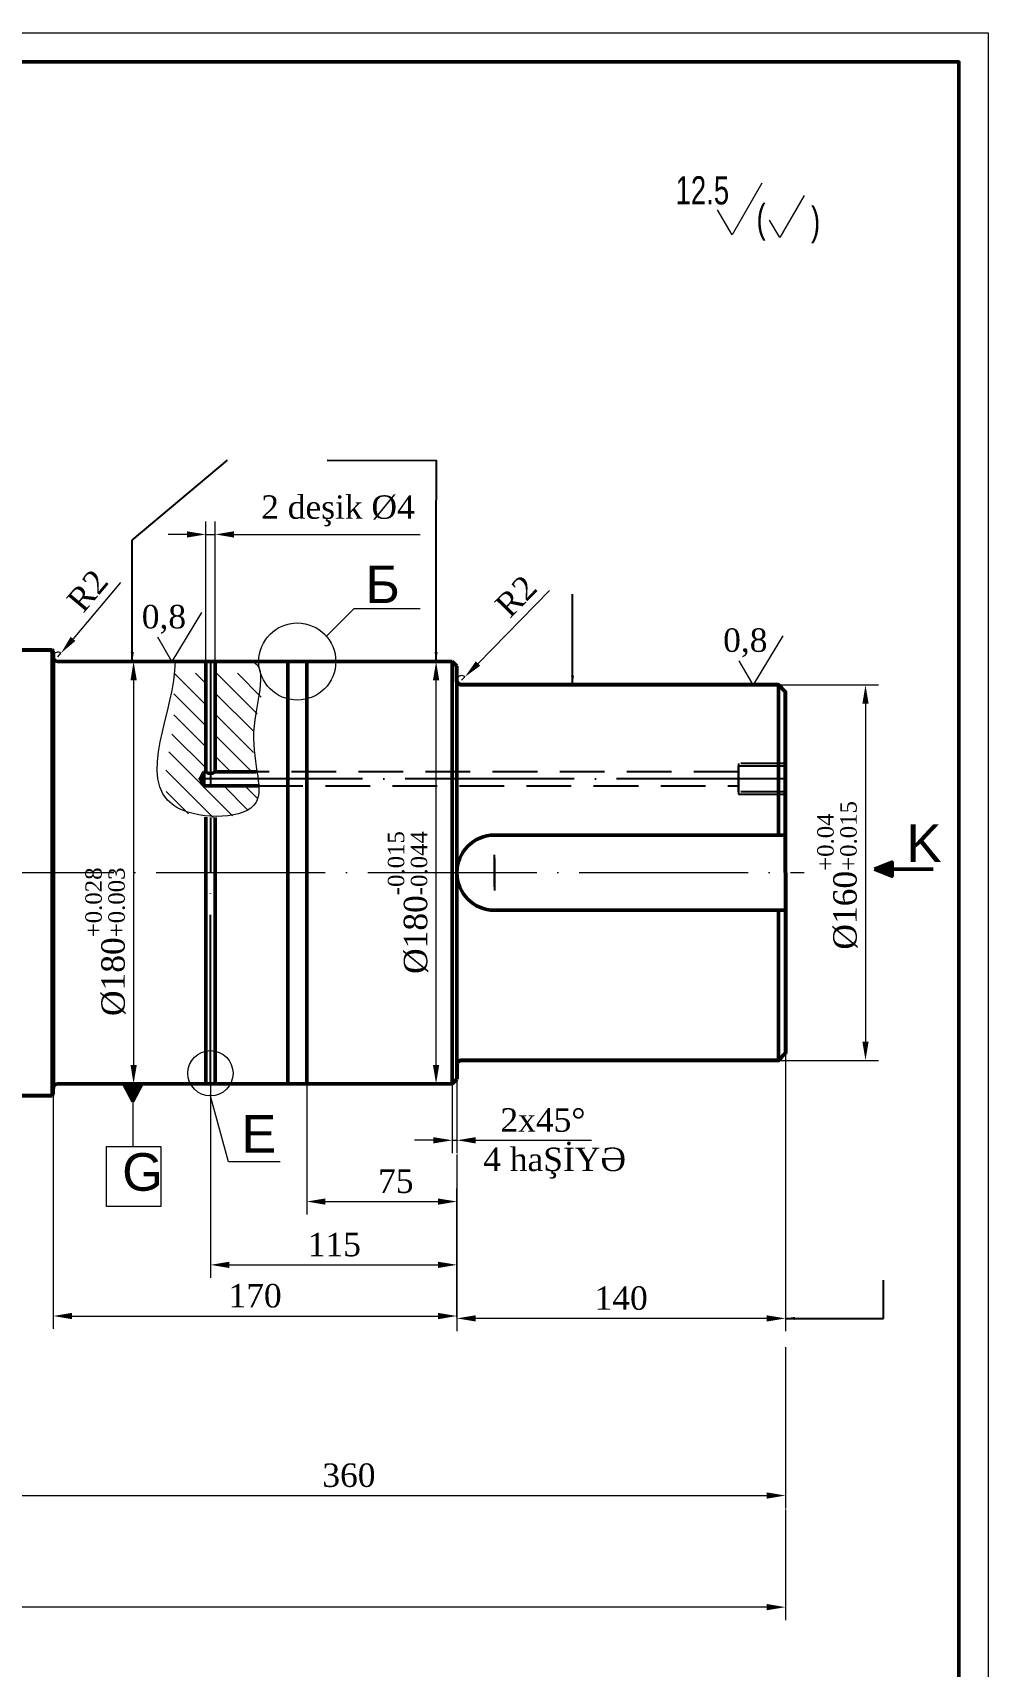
# Model space of a CAD drawing. Header units: millimetres. Extents: x -954 to 34898, y -2134 to 12006.
# Drawn here: x 12568 to 12976, y 3498 to 4194 of the extents above; entities that cross this region are included whole.
import ezdxf

# ---------------------------------------------------------------- set-up
doc = ezdxf.new("R2010")
doc.units = ezdxf.units.MM
doc.header["$LTSCALE"] = 3
for name, pattern in [('ACAD_ISO04W100', [30, 24, -3, 0, -3]), ('ACAD_ISO05W100', [33, 24, -3, 0, -3, 0, -3]), ('DASHED2', [9.525, 6.35, -3.175])]:
    doc.linetypes.add(name, pattern=pattern)
for name, color, linetype, lineweight in [('êîíòóðíàÿ', 7, 'Continuous', 53), ('îñåâûå', 101, 'ACAD_ISO04W100', 20), ('контурная', 7, 'Continuous', 50), ('невидимые', 7, 'DASHED2', 25), ('осевые', 1, 'ACAD_ISO04W100', 25), ('размеры', 80, 'ACAD_ISO05W100', 25), ('тонкая', 7, 'Continuous', 20), ('тонкий', 7, 'Continuous', 20)]:
    doc.layers.add(name, color=color, linetype=linetype, lineweight=lineweight)
doc.styles.add('s1v2.5', font='arial.ttf', dxfattribs={"width": 0.7, "height": 2.5})
doc.styles.add('s2.5v4', font='times.ttf', dxfattribs={"height": 10})
doc.styles.add('s3v2.5', font='arial.ttf', dxfattribs={"width": 0.8, "height": 7.5})
doc.styles.add('s4v4', font='arial.ttf', dxfattribs={"height": 16})
doc.dimstyles.new('s2.5v4', dxfattribs={"dimtxt": 10, "dimasz": 8, "dimexe": 5.5, "dimexo": 0.5, "dimgap": 3.5, "dimtad": 1, "dimdec": 0, "dimtxsty": 's2.5v4', "dimcen": 2.5, "dimclrd": 256, "dimclre": 1, "dimclrt": 256, "dimadec": 0, "dimazin": 0, "dimtfac": 1, "dimtdec": 0, "dimtmove": 0, "dimatfit": 3, "dimfxl": 1, "dimlwd": -1, "dimlwe": -1, "dimarcsym": 0})
doc.dimstyles.new('s3v2.5', dxfattribs={"dimtxt": 7.5, "dimasz": 4, "dimexe": 1.25, "dimexo": 0.625, "dimtad": 1, "dimtxsty": 's3v2.5', "dimcen": 1.5, "dimclrd": 6, "dimclre": 256, "dimclrt": 1, "dimadec": 0, "dimazin": 0, "dimtfac": 1, "dimtmove": 0, "dimatfit": 3, "dimfxl": 1, "dimlwd": -1, "dimlwe": -1, "dimarcsym": 0})

# ---------------------------------------------------------------- blocks, each defined once
blk = doc.blocks.new('*D718')
at = {"layer": 'Defpoints', "color": 0, "transparency": 16777216}
for p in [(12579.14, 3928.19), (12580.42, 3929.72)]:
    blk.add_point(p, dxfattribs=at)
at = {"layer": 'тонкая', "transparency": 16777216}
for p, q in [((12605.78, 3959.84), (12585.58, 3935.84)), ((12579.14, 3928.19), (12580.42, 3929.72))]:
    blk.add_line(p, q, dxfattribs=at)
at = {"layer": 'тонкая', "color": 1, "transparency": 16777216}
blk.add_arc((12579.14, 3928.19), 2, 49.89856, 165.67606, dxfattribs=at)
at = {"layer": 'тонкая', "transparency": 16777216}
blk.add_solid([(12584.56, 3936.7), (12586.6, 3934.98), (12580.42, 3929.72)], dxfattribs=at)
at = {"layer": 'тонкая', "transparency": 16777216, "insert": (12591.75, 3956.37), "char_height": 10, "attachment_point": 5, "rotation": 49.89856, "style": 's2.5v4'}
blk.add_mtext('R2', dxfattribs=at)
blk = doc.blocks.new('*D719')
at = {"layer": 'Defpoints', "color": 0, "transparency": 16777216}
for p in [(12642.14, 3980.36), (12642.14, 3926.19), (12646.14, 3926.19)]:
    blk.add_point(p, dxfattribs=at)
at = {"layer": 'тонкая', "color": 1, "transparency": 16777216}
for p, q in [((12642.14, 3926.69), (12642.14, 3985.86)), ((12646.14, 3926.69), (12646.14, 3985.86))]:
    blk.add_line(p, q, dxfattribs=at)
at = {"layer": 'тонкая', "transparency": 16777216}
for p, q in [((12634.14, 3980.36), (12626.14, 3980.36)), ((12642.14, 3980.36), (12646.14, 3980.36)), ((12654.14, 3980.36), (12733.54, 3980.36))]:
    blk.add_line(p, q, dxfattribs=at)
for points in [[(12634.14, 3981.69), (12634.14, 3979.02), (12642.14, 3980.36)], [(12654.14, 3981.69), (12654.14, 3979.02), (12646.14, 3980.36)]]:
    blk.add_solid(points, dxfattribs=at)
at = {"layer": 'тонкая', "transparency": 16777216, "insert": (12698.47, 3990.39), "char_height": 10, "attachment_point": 5, "style": 's2.5v4'}
blk.add_mtext('2 de{\\fTimes New Roman|b0|i0|c238|p18;şik }%%C4', dxfattribs=at)
blk = doc.blocks.new('*D695')
at = {"layer": 'Defpoints', "color": 0, "transparency": 16777216}
for p in [(12612.67, 3926.19), (12611.1, 3746.2), (12611.39, 3746.2)]:
    blk.add_point(p, dxfattribs=at)
at = {"layer": 'тонкая', "color": 1, "transparency": 16777216}
for p, q in [((12612.17, 3926.19), (12605.89, 3926.19)), ((12611.6, 3746.2), (12616.89, 3746.2))]:
    blk.add_line(p, q, dxfattribs=at)
at = {"layer": 'тонкая', "transparency": 16777216}
blk.add_line((12611.39, 3918.19), (12611.39, 3754.2), dxfattribs=at)
for points in [[(12610.06, 3918.19), (12612.73, 3918.19), (12611.39, 3926.19)], [(12610.06, 3754.2), (12612.73, 3754.2), (12611.39, 3746.2)]]:
    blk.add_solid(points, dxfattribs=at)
at = {"layer": 'тонкая', "transparency": 16777216, "insert": (12599.43, 3806.75), "char_height": 10, "attachment_point": 5, "rotation": 90, "style": 's2.5v4'}
blk.add_mtext('%%C180{\\H0.7x;\\S+0.028^ +0.003;}', dxfattribs=at)
blk = doc.blocks.new('*D696')
at = {"layer": 'Defpoints', "color": 0, "transparency": 16777216}
for p in [(12723.84, 3926.19), (12740.27, 3926.19), (12723.84, 3746.2)]:
    blk.add_point(p, dxfattribs=at)
at = {"layer": 'тонкая', "color": 1, "transparency": 16777216}
for p, q in [((12724.34, 3926.19), (12745.77, 3926.19)), ((12724.34, 3746.2), (12745.77, 3746.2))]:
    blk.add_line(p, q, dxfattribs=at)
at = {"layer": 'тонкая', "transparency": 16777216}
blk.add_line((12740.27, 3754.2), (12740.27, 3918.19), dxfattribs=at)
for points in [[(12738.94, 3918.19), (12741.61, 3918.19), (12740.27, 3926.19)], [(12738.94, 3754.2), (12741.61, 3754.2), (12740.27, 3746.2)]]:
    blk.add_solid(points, dxfattribs=at)
at = {"layer": 'тонкая', "transparency": 16777216, "insert": (12728.31, 3823.46), "char_height": 10, "attachment_point": 5, "rotation": 90, "style": 's2.5v4'}
blk.add_mtext('%%C180{\\H0.7x;\\S-0.015^ -0.044;}', dxfattribs=at)
blk = doc.blocks.new('*D697')
at = {"layer": 'Defpoints', "color": 0, "transparency": 16777216}
for p in [(12885.63, 3916.19), (12885.63, 3756.19), (12923.23, 3756.19)]:
    blk.add_point(p, dxfattribs=at)
at = {"layer": 'тонкая', "color": 1, "transparency": 16777216}
for p, q in [((12886.13, 3916.19), (12928.73, 3916.19)), ((12886.13, 3756.19), (12928.73, 3756.19))]:
    blk.add_line(p, q, dxfattribs=at)
at = {"layer": 'тонкая', "transparency": 16777216}
blk.add_line((12923.23, 3908.19), (12923.23, 3764.19), dxfattribs=at)
for points in [[(12921.9, 3908.19), (12924.56, 3908.19), (12923.23, 3916.19)], [(12921.9, 3764.19), (12924.56, 3764.19), (12923.23, 3756.19)]]:
    blk.add_solid(points, dxfattribs=at)
at = {"layer": 'тонкая', "transparency": 16777216, "insert": (12911.27, 3835.06), "char_height": 10, "attachment_point": 5, "rotation": 90, "style": 's2.5v4'}
blk.add_mtext('%%C160{\\H0.7x;\\S+0.04^ +0.015;}', dxfattribs=at)
blk = doc.blocks.new('*D721')
at = {"layer": 'Defpoints', "color": 0, "transparency": 16777216}
for p in [(12747.14, 3746.2), (12749.14, 3748.2), (12749.14, 3722.13)]:
    blk.add_point(p, dxfattribs=at)
at = {"layer": 'тонкая', "color": 1, "transparency": 16777216}
for p, q in [((12749.14, 3747.7), (12749.14, 3716.63)), ((12747.14, 3745.7), (12747.14, 3716.63))]:
    blk.add_line(p, q, dxfattribs=at)
at = {"layer": 'тонкая', "transparency": 16777216}
for p, q in [((12739.14, 3722.13), (12731.14, 3722.13)), ((12747.14, 3722.13), (12749.14, 3722.13)), ((12757.14, 3722.13), (12806.49, 3722.13))]:
    blk.add_line(p, q, dxfattribs=at)
for points in [[(12739.14, 3723.46), (12739.14, 3720.79), (12747.14, 3722.13)], [(12757.14, 3723.46), (12757.14, 3720.79), (12749.14, 3722.13)]]:
    blk.add_solid(points, dxfattribs=at)
at = {"layer": 'тонкая', "transparency": 16777216, "insert": (12785.81, 3730.71), "char_height": 10, "attachment_point": 5, "style": 's2.5v4'}
blk.add_mtext('2x45%%D', dxfattribs=at)
blk = doc.blocks.new('*D722')
at = {"layer": 'Defpoints', "color": 0, "transparency": 16777216}
for p in [(12889.13, 3759.19), (12749.14, 3716.63), (12749.14, 3646.21)]:
    blk.add_point(p, dxfattribs=at)
at = {"layer": 'тонкая', "color": 1, "transparency": 16777216}
for p, q in [((12889.13, 3758.69), (12889.13, 3640.71)), ((12749.14, 3716.13), (12749.14, 3640.71))]:
    blk.add_line(p, q, dxfattribs=at)
at = {"layer": 'тонкая', "transparency": 16777216}
blk.add_line((12881.13, 3646.21), (12757.14, 3646.21), dxfattribs=at)
for points in [[(12757.14, 3647.55), (12757.14, 3644.88), (12749.14, 3646.21)], [(12881.13, 3647.55), (12881.13, 3644.88), (12889.13, 3646.21)]]:
    blk.add_solid(points, dxfattribs=at)
at = {"layer": 'тонкая', "transparency": 16777216, "insert": (12819.13, 3654.8), "char_height": 10, "attachment_point": 5, "style": 's2.5v4'}
blk.add_mtext('140', dxfattribs=at)
blk = doc.blocks.new('*D723')
at = {"layer": 'Defpoints', "color": 0, "transparency": 16777216}
for p in [(12685.14, 3746.2), (12749.14, 3696.01), (12749.14, 3646.21)]:
    blk.add_point(p, dxfattribs=at)
at = {"layer": 'тонкая', "color": 1, "transparency": 16777216}
for p, q in [((12685.14, 3745.7), (12685.14, 3690.51)), ((12749.14, 3646.71), (12749.14, 3701.51))]:
    blk.add_line(p, q, dxfattribs=at)
at = {"layer": 'тонкая', "transparency": 16777216}
blk.add_line((12693.14, 3696.01), (12741.14, 3696.01), dxfattribs=at)
for points in [[(12693.14, 3697.34), (12693.14, 3694.68), (12685.14, 3696.01)], [(12741.14, 3697.34), (12741.14, 3694.68), (12749.14, 3696.01)]]:
    blk.add_solid(points, dxfattribs=at)
at = {"layer": 'тонкая', "transparency": 16777216, "insert": (12723.11, 3704.61), "char_height": 10, "attachment_point": 5, "style": 's2.5v4'}
blk.add_mtext('75', dxfattribs=at)
blk = doc.blocks.new('*D698')
at = {"layer": 'Defpoints', "color": 0, "transparency": 16777216}
for p in [(12644.14, 3746.2), (12749.14, 3669.04), (12749.14, 3646.21)]:
    blk.add_point(p, dxfattribs=at)
at = {"layer": 'тонкая', "color": 1, "transparency": 16777216}
for p, q in [((12644.14, 3745.7), (12644.14, 3663.54)), ((12749.14, 3646.71), (12749.14, 3674.54))]:
    blk.add_line(p, q, dxfattribs=at)
at = {"layer": 'тонкая', "transparency": 16777216}
blk.add_line((12652.14, 3669.04), (12741.14, 3669.04), dxfattribs=at)
for points in [[(12652.14, 3670.37), (12652.14, 3667.7), (12644.14, 3669.04)], [(12741.14, 3670.37), (12741.14, 3667.7), (12749.14, 3669.04)]]:
    blk.add_solid(points, dxfattribs=at)
at = {"layer": 'тонкая', "transparency": 16777216, "insert": (12696.92, 3677.62), "char_height": 10, "attachment_point": 5, "style": 's2.5v4'}
blk.add_mtext('115', dxfattribs=at)
blk = doc.blocks.new('*D699')
at = {"layer": 'Defpoints', "color": 0, "transparency": 16777216}
for p in [(12889.13, 3634.43), (12517.13, 3601.89), (12889.13, 3570.72)]:
    blk.add_point(p, dxfattribs=at)
at = {"layer": 'тонкая', "color": 1, "transparency": 16777216}
for p, q in [((12889.13, 3633.93), (12889.13, 3565.22)), ((12517.13, 3601.39), (12517.13, 3565.22))]:
    blk.add_line(p, q, dxfattribs=at)
at = {"layer": 'тонкая', "transparency": 16777216}
blk.add_line((12525.13, 3570.72), (12881.13, 3570.72), dxfattribs=at)
for points in [[(12525.13, 3572.05), (12525.13, 3569.39), (12517.13, 3570.72)], [(12881.13, 3572.05), (12881.13, 3569.39), (12889.13, 3570.72)]]:
    blk.add_solid(points, dxfattribs=at)
at = {"layer": 'тонкая', "transparency": 16777216, "insert": (12703.13, 3579.31), "char_height": 10, "attachment_point": 5, "style": 's2.5v4'}
blk.add_mtext('360', dxfattribs=at)
blk = doc.blocks.new('*D700')
at = {"layer": 'Defpoints', "color": 0, "transparency": 16777216}
for p in [(12889.13, 3565.22), (11998.33, 3558.77), (11998.33, 3523.14)]:
    blk.add_point(p, dxfattribs=at)
at = {"layer": 'тонкая', "color": 1, "transparency": 16777216}
for p, q in [((11998.33, 3558.27), (11998.33, 3517.64)), ((12889.13, 3564.72), (12889.13, 3517.64))]:
    blk.add_line(p, q, dxfattribs=at)
at = {"layer": 'тонкая', "transparency": 16777216}
blk.add_line((12881.13, 3523.14), (12006.33, 3523.14), dxfattribs=at)
for points in [[(12006.33, 3524.47), (12006.33, 3521.81), (11998.33, 3523.14)], [(12881.13, 3524.47), (12881.13, 3521.81), (12889.13, 3523.14)]]:
    blk.add_solid(points, dxfattribs=at)
at = {"layer": 'тонкая', "transparency": 16777216, "insert": (12443.73, 3531.73), "char_height": 10, "attachment_point": 5, "style": 's2.5v4'}
blk.add_mtext('1320', dxfattribs=at)
blk = doc.blocks.new('*D701')
at = {"layer": 'Defpoints', "color": 0, "transparency": 16777216}
for p in [(12577.14, 3741.69), (12749.14, 3659.85), (12749.14, 3647.22)]:
    blk.add_point(p, dxfattribs=at)
at = {"layer": 'тонкая', "color": 1, "transparency": 16777216}
for p, q in [((12577.14, 3741.19), (12577.14, 3641.72)), ((12749.14, 3659.35), (12749.14, 3641.72))]:
    blk.add_line(p, q, dxfattribs=at)
at = {"layer": 'тонкая', "transparency": 16777216}
blk.add_line((12585.14, 3647.22), (12741.14, 3647.22), dxfattribs=at)
for points in [[(12585.14, 3648.55), (12585.14, 3645.88), (12577.14, 3647.22)], [(12741.14, 3648.55), (12741.14, 3645.88), (12749.14, 3647.22)]]:
    blk.add_solid(points, dxfattribs=at)
at = {"layer": 'тонкая', "transparency": 16777216, "insert": (12663.14, 3655.82), "char_height": 10, "attachment_point": 5, "style": 's2.5v4'}
blk.add_mtext('170', dxfattribs=at)
blk = doc.blocks.new('*D724')
at = {"layer": 'Defpoints', "color": 0, "transparency": 16777216}
for p in [(12751.14, 3918.19), (12752.53, 3919.62)]:
    blk.add_point(p, dxfattribs=at)
at = {"layer": 'тонкая', "transparency": 16777216}
for p, q in [((12788.53, 3956.45), (12758.13, 3925.35)), ((12751.14, 3918.19), (12752.53, 3919.62))]:
    blk.add_line(p, q, dxfattribs=at)
at = {"layer": 'тонкая', "color": 1, "transparency": 16777216}
blk.add_arc((12751.14, 3918.19), 2, 45.65154, 165.67606, dxfattribs=at)
at = {"layer": 'тонкая', "transparency": 16777216}
blk.add_solid([(12757.17, 3926.28), (12759.08, 3924.41), (12752.53, 3919.62)], dxfattribs=at)
at = {"layer": 'тонкая', "transparency": 16777216, "insert": (12774.28, 3954.03), "char_height": 10, "attachment_point": 5, "rotation": 45.65154, "style": 's2.5v4'}
blk.add_mtext('R2', dxfattribs=at)

msp = doc.modelspace()

# ---------------------------------------------------------------- hatches: boundary and pattern name
at = {"layer": 'контурная'}
h = msp.add_hatch(color=256, dxfattribs=at)
h.paths.add_polyline_path([(12934.558, 3837.695), (12927.058, 3837.695), (12934.558, 3834.695)])
h.paths.add_polyline_path([(12934.558, 3840.695), (12927.058, 3837.695), (12934.558, 3837.695)])
h = msp.add_hatch(color=256, dxfattribs=at)
h.paths.add_polyline_path([(12615.095, 3746.202), (12611.095, 3746.202), (12611.095, 3738.702)])
h.paths.add_polyline_path([(12611.095, 3746.202), (12607.095, 3746.202), (12611.095, 3738.702)])
at = {"layer": 'тонкая'}
h = msp.add_hatch(dxfattribs=at)
h.set_pattern_fill('ANSI31', color=256, scale=2, style=0)
h.set_pattern_definition([(135, (18292.1576, 3879.394), (4.490128, 4.490128), [])])
edge = h.paths.add_edge_path()
edge.add_line((12646.135, 3921.195), (12662.54, 3921.195))
edge.add_spline(control_points=[(12662.54, 3921.195), (12670.887, 3921.195), (12660.021, 3900.078), (12662.767, 3884.096), (12663.62, 3879.195)], knot_values=[0, 0, 0, 0, 25.0419203, 38.9307486, 38.9307486, 38.9307486, 38.9307486], degree=3, periodic=0)
edge.add_line((12663.62, 3879.195), (12646.135, 3879.195))
edge.add_line((12646.135, 3879.195), (12646.135, 3921.195))
edge = h.paths.add_edge_path()
edge.add_line((12639.264, 3876.195), (12640.891, 3873.195))
edge.add_line((12640.891, 3873.195), (12664.516, 3873.195))
edge.add_spline(control_points=[(12664.516, 3873.195), (12664.827, 3869.79), (12663.544, 3858.475), (12612.74, 3857.068), (12628.46, 3890.148), (12628.46, 3902.824)], knot_values=[45.0510726, 45.0510726, 45.0510726, 45.0510726, 56.3990761, 90.4793422, 128.5082205, 128.5082205, 128.5082205, 128.5082205], degree=3, periodic=0)
edge.add_spline(control_points=[(12628.46, 3902.824), (12628.46, 3902.824), (12628.46, 3902.824), (12628.46, 3902.824)], knot_values=[128.5082205, 128.5082205, 128.5082205, 128.5082205, 128.5082351, 128.5082351, 128.5082351, 128.5082351], degree=3, periodic=0)
edge.add_spline(control_points=[(12628.46, 3902.824), (12628.46, 3896.701), (12628.46, 3927.318), (12628.46, 3921.195)], knot_values=[0.0000146, 0.0000146, 0.0000146, 0.0000146, 18.3701832, 18.3701832, 18.3701832, 18.3701832], degree=3, periodic=0)
edge.add_line((12628.46, 3921.195), (12642.135, 3921.195))
edge.add_line((12642.135, 3921.195), (12642.135, 3879.195))
edge.add_line((12642.135, 3879.195), (12640.891, 3879.195))
edge.add_line((12640.891, 3879.195), (12639.264, 3876.195))

# ---------------------------------------------------------------- linework, layer by layer
at = {"layer": 'êîíòóðíàÿ'}
for points in [[(12517.135, 3956.195, 0.4142136), (12542.135, 3931.195), (12576.635, 3931.195)], [(12889.135, 3836.195), (12889.135, 3913.195), (12886.135, 3916.195), (12751.135, 3916.195, -0.4142136), (12749.135, 3918.195), (12749.135, 3924.195)], [(12889.135, 3836.195), (12889.135, 3759.195), (12886.135, 3756.195), (12751.135, 3756.195, 0.4142136), (12749.135, 3754.195), (12749.135, 3748.202)], [(12517.135, 3716.195, -0.4142136), (12542.135, 3741.195), (12576.635, 3741.195)]]:
    msp.add_lwpolyline(points, format="xyb", dxfattribs=at)
msp.add_lwpolyline([(12577.135, 3929.195), (12577.135, 3744.202)], dxfattribs=at)
at = {"layer": 'îñåâûå'}
msp.add_line((11990.335, 3836.195), (12897.135, 3836.195), dxfattribs=at)
at = {"layer": 'контурная'}
for p, q in [((12575.135, 3931.195), (12576.635, 3931.195)), ((12577.135, 3930.695), (12576.635, 3931.195)), ((12576.635, 3931.195), (12576.635, 3741.195)), ((12577.135, 3929.195), (12577.135, 3930.695)), ((12579.135, 3926.195), (12747.135, 3926.195)), ((12614.562, 3926.195), (12616.562, 3926.195)), ((12642.135, 3926.195), (12642.135, 3879.195)), ((12646.135, 3926.195), (12646.135, 3879.195)), ((12685.135, 3926.195), (12677.135, 3926.195)), ((12677.135, 3926.195), (12677.135, 3841.195)), ((12685.135, 3926.195), (12685.135, 3841.195)), ((12722.135, 3926.195), (12689.135, 3926.195)), ((12749.135, 3924.195), (12747.135, 3926.195)), ((12747.135, 3926.195), (12747.135, 3746.202)), ((12749.135, 3918.195), (12749.135, 3836.195)), ((12862.277, 3916.195), (12864.277, 3916.195)), ((12886.135, 3916.195), (12886.135, 3852.195)), ((12641.327, 3873.214), (12641.327, 3879.214)), ((12641.327, 3879.214), (12642.135, 3879.168)), ((12664.514, 3873.214), (12641.327, 3873.214)), ((12642.135, 3859.844), (12642.135, 3836.195)), ((12646.135, 3859.697), (12646.135, 3836.195)), ((12765.135, 3852.195), (12889.135, 3852.195)), ((12677.135, 3746.202), (12677.135, 3841.195)), ((12685.135, 3746.202), (12685.135, 3841.195)), ((12642.135, 3746.202), (12642.135, 3836.195)), ((12646.135, 3746.202), (12646.135, 3836.195)), ((12749.135, 3754.195), (12749.135, 3836.195)), ((12765.135, 3820.195), (12889.135, 3820.195)), ((12886.135, 3756.195), (12886.135, 3820.195)), ((12747.135, 3746.202), (12579.135, 3746.202)), ((12611.095, 3738.702), (12607.095, 3746.202)), ((12611.095, 3738.702), (12615.095, 3746.202)), ((12749.135, 3748.202), (12747.135, 3746.202)), ((12575.135, 3741.195), (12576.635, 3741.195)), ((12577.135, 3741.695), (12576.635, 3741.195)), ((12577.135, 3744.202), (12577.135, 3741.695))]:
    msp.add_line(p, q, dxfattribs=at)
msp.add_lwpolyline([(11540.553, 4181.723), (12963.053, 4181.723), (12963.053, 3156.723), (11540.553, 3156.723), (11540.553, 4181.723)], close=True, dxfattribs=at)
for points in [[(12641.327, 3873.214), (12639.699, 3876.214), (12641.327, 3879.214)], [(12663.62, 3879.168), (12646.135, 3879.168)], [(12927.058, 3837.695), (12934.558, 3837.695), (12934.558, 3840.695), (12927.058, 3837.695)], [(12927.058, 3837.695), (12952.058, 3837.695)], [(12927.058, 3837.695), (12934.558, 3837.695), (12934.558, 3834.695), (12927.058, 3837.695)]]:
    msp.add_lwpolyline(points, dxfattribs=at)
for centre, radius, start, end in [((12579.135, 3928.195), 2, 180, 270), ((12644.135, 3881.797), 3.303, 232.73881, 307.26119), ((12765.135, 3836.195), 16, 90, 180), ((12765.135, 3836.195), 16, 180, 270), ((12579.135, 3744.202), 2, 90, 180)]:
    msp.add_arc(centre, radius, start, end, dxfattribs=at)
at = {"layer": 'невидимые'}
for points in [[(12869.135, 3879.214), (12646.571, 3879.214)], [(12889.135, 3876.195), (12889.135, 3882.695), (12869.135, 3882.695), (12869.135, 3869.695), (12889.135, 3869.695), (12889.135, 3870.695), (12869.135, 3870.695), (12869.135, 3881.695), (12889.135, 3881.695)], [(12664.514, 3873.214), (12869.135, 3873.214)]]:
    msp.add_lwpolyline(points, dxfattribs=at)
at = {"layer": 'осевые'}
for p, q in [((12644.135, 3926.195), (12644.135, 3873.195)), ((12889.135, 3876.214), (12639.699, 3876.214)), ((12644.135, 3859.722), (12644.135, 3836.195)), ((12765.135, 3830.111), (12765.135, 3843.782)), ((12765.135, 3842.278), (12765.135, 3828.607)), ((12644.135, 3746.202), (12644.135, 3836.195))]:
    msp.add_line(p, q, dxfattribs=at)
at = {"layer": 'размеры'}
msp.add_line((12693.902, 4011.996), (12740.414, 4011.805), dxfattribs=at)
at = {"layer": 'тонкая'}
msp.add_line((12611.095, 3746.202), (12611.095, 3719.523), dxfattribs=at)
for points in [[(11490.553, 4194.223), (12975.553, 4194.223), (12975.553, 3144.223), (11490.553, 3144.223), (11490.553, 4194.223)], [(12879.066, 4130.055), (12866.351, 4108.033), (12860.18, 4118.722)], [(12897.031, 4124.814), (12886.659, 4106.849), (12882.339, 4114.33)], [(12611.095, 3746.202), (12611.095, 3738.702), (12615.095, 3746.202)], [(12673.782, 3712.911), (12651.76, 3712.911), (12644.081, 3741.568)]]:
    msp.add_lwpolyline(points, dxfattribs=at)
msp.add_lwpolyline([(12599.795, 3719.523), (12623.061, 3719.523), (12623.061, 3693.844), (12599.795, 3693.844)], close=True, dxfattribs=at)
msp.add_circle((12644.135, 3750.695), 9.646, dxfattribs=at)
at = {"layer": 'тонкая', "start_tangent": (1, 0), "end_tangent": (0, 1)}
msp.add_spline([(12660.16, 3926.195), (12662.54, 3896.153), (12662.54, 3864.796), (12628.46, 3864.796), (12629.212, 3926.195)], degree=3, dxfattribs=at)
at = {"layer": 'тонкий'}
for points in [[(12693.546, 3936.952), (12705.423, 3948.828), (12733.537, 3948.828)], [(12640.256, 3947.11), (12627.69, 3926.195), (12621.723, 3936.53)], [(12887.97, 3937.11), (12875.404, 3916.195), (12869.437, 3926.53)]]:
    msp.add_lwpolyline(points, dxfattribs=at)
msp.add_circle((12681.135, 3926.195), 16.424, dxfattribs=at)

# ---------------------------------------------------------------- texts
at = {"layer": 'контурная', "style": 's4v4'}
for s, p in [('K', (12940.699, 3840.795)), ('E', (12657.281, 3716.856)), ('G', (12606.505, 3700.626))]:
    msp.add_text(s, height=16, dxfattribs=at).set_placement(p)
at = {"layer": 'тонкая', "style": 's1v2.5', "width": 0.7}
for s, p in [('12.5', (12842.294, 4121.018)), ('(', (12876.803, 4109.157)), (')', (12899.998, 4108.028))]:
    msp.add_text(s, height=12, dxfattribs=at).set_placement(p)
at = {"layer": 'тонкая', "style": 's2.5v4'}
msp.add_text('4 haŞİYƏ', height=10, dxfattribs=at).set_placement((12760.348, 3709.009))
at = {"layer": 'тонкий'}
for s, height, style, p in [('Б', 16, 's4v4', (12710.192, 3951.101)), ('0,8', 10, 's2.5v4', (12614.865, 3940.311)), ('0,8', 10, 's2.5v4', (12862.58, 3930.311))]:
    msp.add_text(s, height=height, dxfattribs=dict(at, style=style)).set_placement(p)

# ---------------------------------------------------------------- dimensions: what is measured, and where the dimension line sits
at = {"layer": 'тонкая'}
for base, p1, p2, text, picture, middle in [((12642.135, 3980.358), (12646.135, 3926.195), (12642.135, 3926.195), '2 de{\\fTimes New Roman|b0|i0|c238|p18;şik }%%C<>', '*D719', (12698.467, 3980.358)), ((12749.135, 3669.038), (12644.135, 3746.202), (12749.135, 3646.213), '115', '*D698', (12696.921, 3669.038)), ((12749.135, 3696.011), (12685.135, 3746.202), (12749.135, 3646.213), '75', '*D723', (12723.107, 3696.011))]:
    dim = msp.add_linear_dim(base=base, p1=p1, p2=p2, text=text, dimstyle='s2.5v4', dxfattribs=at)
    dim.commit()
    dim.dimension.update_dxf_attribs({"geometry": picture, "text_midpoint": middle, "dimtype": 160})
dim = msp.add_radius_dim(center=(12579.135, 3928.195), mpoint=(12580.423, 3929.724), dimstyle='s2.5v4', dxfattribs=at)
dim.commit()
dim.dimension.update_dxf_attribs({"geometry": '*D718', "text_midpoint": (12591.753, 3956.375)})
dim = msp.add_radius_dim(center=(12751.135, 3918.195), mpoint=(12752.533, 3919.625), dimstyle='s2.5v4', dxfattribs=at)
dim.commit()
dim.dimension.update_dxf_attribs({"geometry": '*D724', "text_midpoint": (12780.361, 3948.093), "dimtype": 164})
for base, p1, p2, text, picture, middle in [((12611.393, 3746.202), (12612.671, 3926.195), (12611.095, 3746.202), '%%C180{\\H0.7x;\\S+0.028^ +0.003;}', '*D695', (12611.393, 3806.747)), ((12740.275, 3926.195), (12723.842, 3746.202), (12723.842, 3926.195), '%%C180{\\H0.7x;\\S-0.015^ -0.044;}', '*D696', (12740.275, 3823.462)), ((12923.23, 3756.195), (12885.635, 3916.195), (12885.635, 3756.195), '%%C160{\\H0.7x;\\S+0.04^ +0.015;}', '*D697', (12923.23, 3835.058))]:
    dim = msp.add_linear_dim(base=base, p1=p1, p2=p2, angle=90, text=text, dimstyle='s2.5v4', dxfattribs=at)
    dim.commit()
    dim.dimension.update_dxf_attribs({"geometry": picture, "text_midpoint": middle, "dimtype": 160})
for base, p1, p2, text, picture, middle in [((12749.135, 3646.213), (12889.135, 3759.195), (12749.135, 3716.627), '140', '*D722', (12819.135, 3654.8)), ((12749.135, 3722.127), (12747.135, 3746.202), (12749.135, 3748.202), '<>x45%%D', '*D721', (12785.812, 3730.713)), ((12749.135, 3647.217), (12577.135, 3741.695), (12749.135, 3659.851), '170', '*D701', (12663.135, 3655.818)), ((12889.135, 3570.72), (12517.135, 3601.888), (12889.135, 3634.434), '360', '*D699', (12703.135, 3579.306)), ((11998.335, 3523.14), (12889.135, 3565.22), (11998.335, 3558.768), '1320', '*D700', (12443.735, 3531.726))]:
    dim = msp.add_linear_dim(base=base, p1=p1, p2=p2, text=text, dimstyle='s2.5v4', dxfattribs=at)
    dim.commit()
    dim.dimension.update_dxf_attribs({"geometry": picture, "text_midpoint": middle})

# ---------------------------------------------------------------- leaders
at = {"layer": 'размеры'}
for points in [[(12610.836, 3926.195), (12610.836, 3977.981), (12651.378, 4011.996)], [(12740.275, 3926.195), (12740.275, 3977.981), (12740.415, 4011.996)], [(12798.395, 3916.195), (12798.395, 3954.896)], [(12889.135, 3646.213), (12930.918, 3646.213), (12930.918, 3662.451)]]:
    msp.add_leader(points, dimstyle='s3v2.5', override={"dimgap": 0.625, "dimtad": 0}, dxfattribs=at)

doc.saveas('drawing.dxf')
